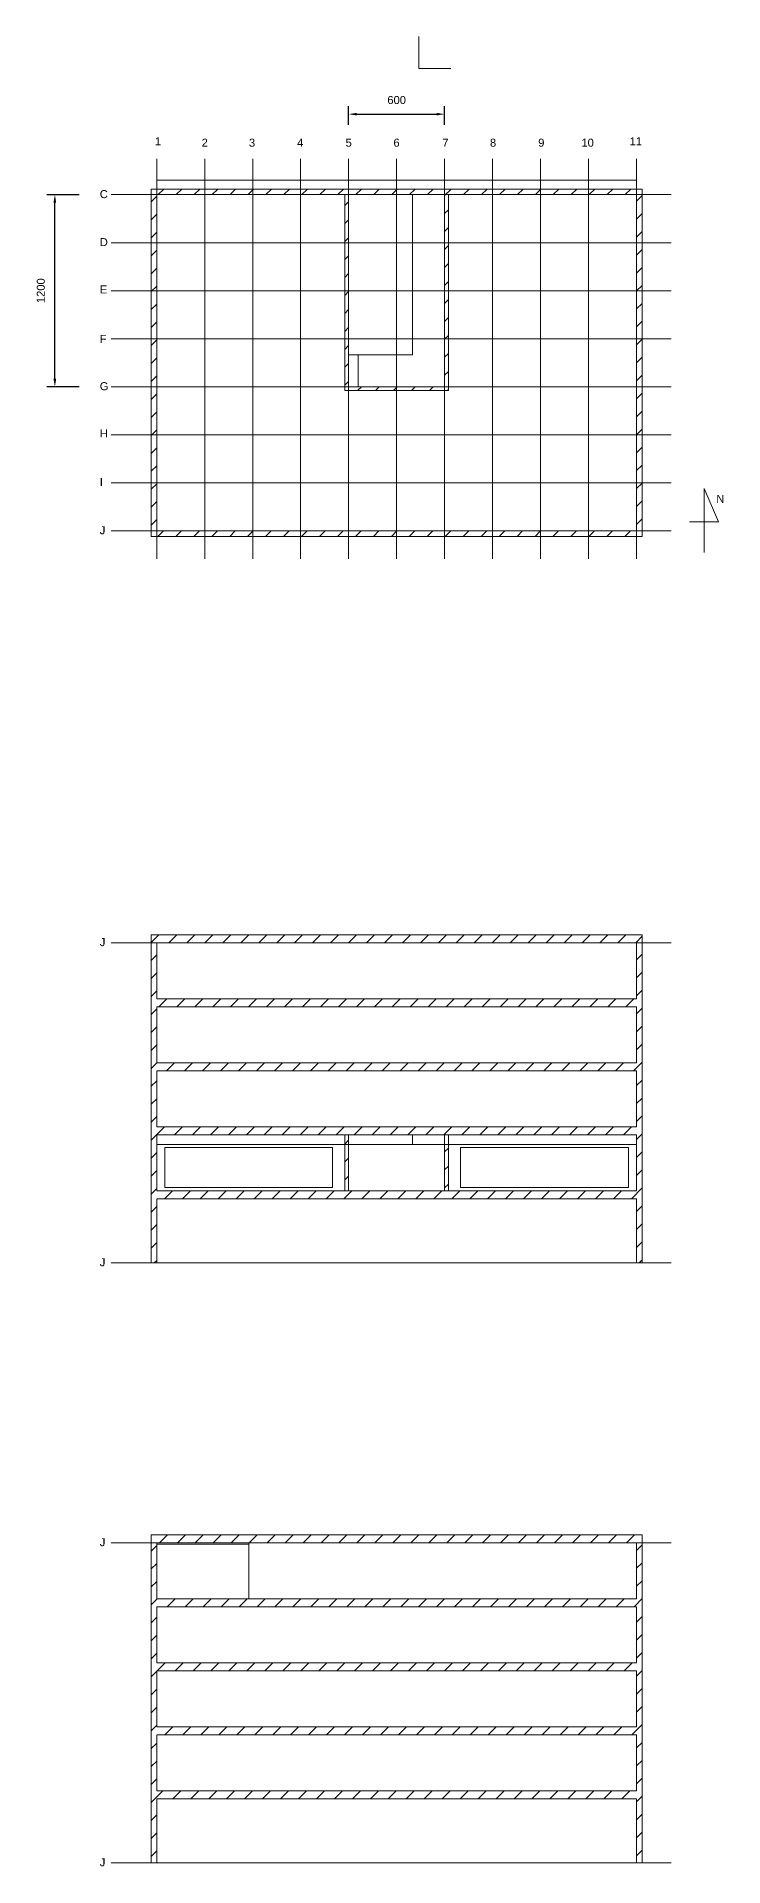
# Model space of a CAD drawing. Header units: millimetres. Extents: x 59762 to 60194, y -87842 to -87548.
# Drawn here: x 59855.7 to 59898.6, y -87662.1 to -87547.8 of the extents above; entities that cross this region are included whole.
import ezdxf

# ---------------------------------------------------------------- set-up
doc = ezdxf.new("R2010")
doc.units = ezdxf.units.MM
doc.linetypes.add('JIS_02_1.2', pattern=[2.5, 1.25, -1.25])
doc.layers.add('opisy', color=7, linetype='Continuous', lineweight=13)
doc.layers.add('wymiary', color=7, linetype='Continuous', lineweight=13)
doc.layers.add('osie', color=7, linetype='JIS_02_1.2', lineweight=5, transparency=0.7)
doc.layers.add('podkład', color=7, linetype='Continuous', lineweight=13, transparency=0.7)
doc.styles.get("Standard").update_dxf_attribs({"font": 'arial.ttf', "height": 0.02})
doc.styles.add('styl1', font='arial.ttf', dxfattribs={"height": 0.08})
doc.dimstyles.new('wentylacja', dxfattribs={"dimscale": 0, "dimtxt": 0.5, "dimasz": 0.5, "dimexe": 0.5, "dimexo": 0.2, "dimtad": 1, "dimlfac": 100, "dimtxsty": 'styl1', "dimcen": 2.5, "dimadec": 0, "dimazin": 0, "dimtfac": 1, "dimtmove": 0, "dimatfit": 3, "dimfxl": 1, "dimarcsym": 0})
pattern_1 = [(45, (56855.2462, -93628.2353), (-0.56126601, 0.56126601), [])]

# ---------------------------------------------------------------- blocks, each defined once
blk = doc.blocks.new('*D5')
at = {"layer": 'Defpoints', "color": 0, "transparency": 16777216}
for p in [(59856.82, -87557.68), (59860.33, -87557.68), (59860.33, -87569.68)]:
    blk.add_point(p, dxfattribs=at)
at = {"layer": 'wymiary', "color": 0, "lineweight": -2, "transparency": 16777216}
for p, q in [((59858.34, -87557.68), (59856.32, -87557.68)), ((59856.82, -87569.18), (59856.82, -87558.18)), ((59858.34, -87569.68), (59856.32, -87569.68))]:
    blk.add_line(p, q, dxfattribs=at)
at = {"layer": 'wymiary', "color": 0, "transparency": 16777216}
for points in [[(59856.73, -87558.18), (59856.9, -87558.18), (59856.82, -87557.68)], [(59856.73, -87569.18), (59856.9, -87569.18), (59856.82, -87569.68)]]:
    blk.add_solid(points, dxfattribs=at)
at = {"layer": 'wymiary', "color": 0, "transparency": 16777216, "insert": (59855.94, -87563.68), "char_height": 0.08, "attachment_point": 5, "rotation": 90, "style": 'styl1'}
blk.add_mtext('{\\H6.25x;1200}', dxfattribs=at)
blk = doc.blocks.new('*D6')
at = {"layer": 'Defpoints', "color": 0, "transparency": 16777216}
for p in [(59881.18, -87552.65), (59875.18, -87555.44), (59881.18, -87555.44)]:
    blk.add_point(p, dxfattribs=at)
at = {"layer": 'wymiary', "color": 0, "lineweight": -2, "transparency": 16777216}
for p, q in [((59875.18, -87553.31), (59875.18, -87552.15)), ((59881.18, -87553.31), (59881.18, -87552.15)), ((59875.68, -87552.65), (59880.68, -87552.65))]:
    blk.add_line(p, q, dxfattribs=at)
at = {"layer": 'wymiary', "color": 0, "transparency": 16777216}
for points in [[(59875.68, -87552.57), (59875.68, -87552.73), (59875.18, -87552.65)], [(59880.68, -87552.57), (59880.68, -87552.73), (59881.18, -87552.65)]]:
    blk.add_solid(points, dxfattribs=at)
at = {"layer": 'wymiary', "color": 0, "transparency": 16777216, "insert": (59878.18, -87551.77), "char_height": 0.08, "attachment_point": 5, "style": 'styl1'}
blk.add_mtext('{\\H6.25x;600}', dxfattribs=at)

msp = doc.modelspace()

# ---------------------------------------------------------------- hatches: boundary and pattern name
at = {"layer": 'podkład'}
h = msp.add_hatch(dxfattribs=at)
h.set_pattern_fill('ANSI31', color=256, scale=0.25)
h.set_pattern_definition([(45, (56905.6872, -93571.9238), (-0.56126601, 0.56126601), [])])
h.paths.add_polyline_path([(59862.830913, -87557.329086), (59862.830913, -87579.029086), (59893.530913, -87579.029086), (59893.530913, -87557.329086)])
h.paths.add_polyline_path([(59863.180913, -87557.679086), (59874.940913, -87557.679086), (59874.940913, -87569.919086), (59881.420913, -87569.919086), (59881.420913, -87557.679086), (59893.180913, -87557.679086), (59893.180913, -87578.679086), (59863.180913, -87578.679086)], flags=16)
h.paths.add_polyline_path([(59875.180913, -87557.679086), (59881.180913, -87557.679086), (59881.180913, -87569.679086), (59875.180913, -87569.679086)], flags=16)
h = msp.add_hatch(dxfattribs=at)
h.set_pattern_fill('ANSI31', color=256, scale=0.25)
h.set_pattern_definition(pattern_1)
h.paths.add_polyline_path([(59893.530913, -87603.91302), (59862.830913, -87603.91302), (59862.830913, -87624.41302), (59863.180913, -87624.41302), (59863.180913, -87620.41302), (59893.180913, -87620.41302), (59893.180913, -87624.41302), (59893.530913, -87624.41302)])
h.paths.add_polyline_path([(59863.180913, -87608.41302), (59893.180913, -87608.41302), (59893.180913, -87611.91302), (59863.180913, -87611.91302)], flags=16)
h.paths.add_polyline_path([(59863.180913, -87607.91302), (59863.180913, -87604.41302), (59893.180913, -87604.41302), (59893.180913, -87607.91302)], flags=16)
h.paths.add_polyline_path([(59863.180913, -87612.41302), (59893.180913, -87612.41302), (59893.180913, -87615.91302), (59863.180913, -87615.91302)], flags=16)
h.paths.add_polyline_path([(59863.180913, -87616.41302), (59893.180913, -87616.41302), (59893.180913, -87616.51302), (59893.180913, -87619.91302), (59863.180913, -87619.91302), (59863.180913, -87616.51302)], flags=16)
h.paths.add_polyline_path([(59863.680913, -87616.81302), (59874.180913, -87616.81302), (59874.180913, -87619.31302), (59863.680913, -87619.31302)], flags=0)
h.paths.add_polyline_path([(59882.180913, -87616.81302), (59892.680913, -87616.81302), (59892.680913, -87619.31302), (59882.180913, -87619.31302)], flags=0)
h.paths.add_polyline_path([(59881.420913, -87616.51302), (59881.180913, -87616.51302), (59881.180913, -87619.91302), (59881.420913, -87619.91302)], flags=0)
h.paths.add_polyline_path([(59875.180913, -87616.51302), (59874.940913, -87616.51302), (59874.940913, -87619.91302), (59875.180913, -87619.91302)], flags=0)
h = msp.add_hatch(dxfattribs=at)
h.set_pattern_fill('ANSI31', color=256, scale=0.25)
h.set_pattern_definition(pattern_1)
h.paths.add_polyline_path([(59875.180913, -87616.51302), (59874.940913, -87616.51302), (59874.940913, -87619.91302), (59875.180913, -87619.91302)])
h.paths.add_polyline_path([(59881.420913, -87616.51302), (59881.180913, -87616.51302), (59881.180913, -87619.91302), (59881.420913, -87619.91302)])
h = msp.add_hatch(dxfattribs=at)
h.set_pattern_fill('ANSI31', color=256, scale=0.25)
h.set_pattern_definition([(45, (56855.2462, -93638.1868), (-0.56126601, 0.56126601), [])])
h.paths.add_polyline_path([(59862.830913, -87661.902689), (59863.180913, -87661.902689), (59863.180913, -87657.902689), (59893.180913, -87657.902689), (59893.180913, -87661.902689), (59893.530913, -87661.902689), (59893.530913, -87641.402689), (59862.830913, -87641.402689)])
h.paths.add_polyline_path([(59863.180913, -87641.902689), (59893.180913, -87641.902689), (59893.180913, -87645.402689), (59863.180913, -87645.402689)], flags=16)
h.paths.add_polyline_path([(59863.180913, -87645.902689), (59893.180913, -87645.902689), (59893.180913, -87649.402689), (59863.180913, -87649.402689)], flags=16)
h.paths.add_polyline_path([(59863.180913, -87649.902689), (59893.180913, -87649.902689), (59893.180913, -87653.402689), (59863.180913, -87653.402689)], flags=16)
h.paths.add_polyline_path([(59863.180913, -87653.902689), (59893.180913, -87653.902689), (59893.180913, -87654.002689), (59893.180913, -87657.402689), (59863.180913, -87657.402689), (59863.180913, -87654.002689)], flags=16)

# ---------------------------------------------------------------- linework, layer by layer
at = {"layer": 'osie', "linetype": 'Continuous'}
for p, q in [((59863.180913, -87580.439086), (59863.180913, -87555.439086)), ((59866.180913, -87580.439086), (59866.180913, -87555.439086)), ((59869.180913, -87580.439086), (59869.180913, -87555.439086)), ((59872.180913, -87580.439086), (59872.180913, -87555.439086)), ((59875.180913, -87580.439086), (59875.180913, -87555.439086)), ((59878.180913, -87580.439086), (59878.180913, -87555.439086)), ((59881.180913, -87580.439086), (59881.180913, -87555.439086)), ((59884.180913, -87580.439086), (59884.180913, -87555.439086)), ((59887.180913, -87580.439086), (59887.180913, -87555.439086)), ((59890.180913, -87580.439086), (59890.180913, -87555.439086)), ((59893.180913, -87580.439086), (59893.180913, -87555.439086)), ((59860.330913, -87557.679086), (59895.330913, -87557.679086)), ((59860.330913, -87560.679086), (59895.330913, -87560.679086)), ((59860.330913, -87563.679086), (59895.330913, -87563.679086)), ((59860.330913, -87566.679086), (59895.330913, -87566.679086)), ((59860.330913, -87569.679086), (59895.330913, -87569.679086)), ((59860.330913, -87572.679086), (59895.330913, -87572.679086)), ((59860.330913, -87575.679086), (59895.330913, -87575.679086)), ((59860.330913, -87578.679086), (59895.330913, -87578.679086)), ((59860.330913, -87604.41302), (59895.330913, -87604.41302)), ((59860.330913, -87624.41302), (59895.330913, -87624.41302)), ((59860.330913, -87641.902689), (59895.330913, -87641.902689)), ((59860.330913, -87661.902689), (59895.330913, -87661.902689))]:
    msp.add_line(p, q, dxfattribs=at)
at = {"layer": 'podkład', "ltscale": 20}
for p, q in [((59879.567065, -87549.803715), (59879.567065, -87547.803715)), ((59881.567065, -87549.803715), (59879.567065, -87549.803715)), ((59879.180913, -87567.679086), (59879.180913, -87557.679086)), ((59879.180913, -87567.679086), (59875.180913, -87567.679086)), ((59875.780913, -87567.679086), (59875.780913, -87569.679086)), ((59897.402321, -87580.027712), (59897.402321, -87576.027712)), ((59897.402321, -87576.027712), (59898.303099, -87578.114944)), ((59898.303099, -87578.114944), (59896.486737, -87578.114944)), ((59879.180913, -87617.01302), (59879.180913, -87616.41302))]:
    msp.add_line(p, q, dxfattribs=at)
at = {"layer": 'podkład'}
for p, q in [((59874.940913, -87569.919086), (59874.940913, -87557.679086)), ((59875.180913, -87569.679086), (59875.180913, -87557.679086)), ((59881.180913, -87569.679086), (59881.180913, -87557.679086)), ((59881.420913, -87569.919086), (59881.420913, -87557.679086)), ((59874.940913, -87569.919086), (59881.420913, -87569.919086)), ((59875.180913, -87569.679086), (59881.180913, -87569.679086)), ((59862.830913, -87603.91302), (59893.530913, -87603.91302)), ((59862.830913, -87624.41302), (59862.830913, -87603.91302)), ((59863.180913, -87604.41302), (59893.180913, -87604.41302)), ((59863.180913, -87607.91302), (59863.180913, -87604.41302)), ((59893.180913, -87604.41302), (59893.180913, -87607.91302)), ((59893.530913, -87603.91302), (59893.530913, -87624.41302)), ((59863.180913, -87607.91302), (59893.180913, -87607.91302)), ((59863.180913, -87608.41302), (59893.180913, -87608.41302)), ((59863.180913, -87611.91302), (59863.180913, -87608.41302)), ((59893.180913, -87608.41302), (59893.180913, -87611.91302)), ((59863.180913, -87611.91302), (59893.180913, -87611.91302)), ((59863.180913, -87615.91302), (59863.180913, -87612.41302)), ((59863.180913, -87612.41302), (59893.180913, -87612.41302)), ((59893.180913, -87612.41302), (59893.180913, -87615.91302)), ((59863.180913, -87615.91302), (59893.180913, -87615.91302)), ((59863.180913, -87615.91302), (59893.180913, -87615.91302)), ((59863.180913, -87616.51302), (59863.180913, -87616.41302)), ((59863.180913, -87616.41302), (59893.180913, -87616.41302)), ((59863.180913, -87619.91302), (59863.180913, -87616.51302)), ((59863.180913, -87617.01302), (59893.180913, -87617.01302)), ((59874.940913, -87616.51302), (59874.940913, -87616.41302)), ((59874.940913, -87619.91302), (59874.940913, -87616.51302)), ((59875.180913, -87616.51302), (59875.180913, -87616.41302)), ((59875.180913, -87619.91302), (59875.180913, -87616.51302)), ((59881.180913, -87616.51302), (59881.180913, -87616.41302)), ((59881.180913, -87619.91302), (59881.180913, -87616.51302)), ((59881.420913, -87616.51302), (59881.420913, -87616.41302)), ((59881.420913, -87619.91302), (59881.420913, -87616.51302)), ((59893.180913, -87616.51302), (59893.180913, -87616.41302)), ((59893.180913, -87619.91302), (59893.180913, -87616.51302)), ((59863.180913, -87619.91302), (59893.180913, -87619.91302)), ((59863.180913, -87620.41302), (59893.180913, -87620.41302)), ((59863.180913, -87620.41302), (59863.180913, -87624.41302)), ((59893.180913, -87620.41302), (59893.180913, -87624.41302)), ((59862.830913, -87624.41302), (59893.530913, -87624.41302)), ((59862.830913, -87661.902689), (59862.830913, -87641.402689)), ((59862.830913, -87641.402689), (59893.530913, -87641.402689)), ((59893.530913, -87641.402689), (59893.530913, -87661.902689)), ((59863.180913, -87645.402689), (59863.180913, -87641.902689)), ((59863.180913, -87641.902689), (59893.180913, -87641.902689)), ((59863.180913, -87642.002689), (59868.940913, -87642.002689)), ((59868.940913, -87641.902689), (59868.940913, -87645.402689)), ((59893.180913, -87641.902689), (59893.180913, -87645.402689)), ((59863.180913, -87645.402689), (59893.180913, -87645.402689)), ((59863.180913, -87649.402689), (59863.180913, -87645.902689)), ((59863.180913, -87645.902689), (59893.180913, -87645.902689)), ((59893.180913, -87645.902689), (59893.180913, -87649.402689)), ((59863.180913, -87649.402689), (59893.180913, -87649.402689)), ((59863.180913, -87653.402689), (59863.180913, -87649.902689)), ((59863.180913, -87649.902689), (59893.180913, -87649.902689)), ((59893.180913, -87649.902689), (59893.180913, -87653.402689)), ((59863.180913, -87653.402689), (59893.180913, -87653.402689)), ((59863.180913, -87654.002689), (59863.180913, -87653.902689)), ((59863.180913, -87653.902689), (59893.180913, -87653.902689)), ((59863.180913, -87657.402689), (59863.180913, -87654.002689)), ((59893.180913, -87654.002689), (59893.180913, -87653.902689)), ((59893.180913, -87657.402689), (59893.180913, -87654.002689)), ((59863.180913, -87657.402689), (59893.180913, -87657.402689)), ((59863.180913, -87657.902689), (59893.180913, -87657.902689)), ((59863.180913, -87657.902689), (59863.180913, -87661.902689)), ((59893.180913, -87657.902689), (59893.180913, -87661.902689)), ((59862.830913, -87661.902689), (59893.530913, -87661.902689))]:
    msp.add_line(p, q, dxfattribs=at)
for points in [[(59863.180913, -87556.779086), (59893.180913, -87556.779086), (59893.180913, -87557.329086), (59863.180913, -87557.329086)], [(59862.830913, -87557.329086), (59893.530913, -87557.329086), (59893.530913, -87579.029086), (59862.830913, -87579.029086)], [(59863.680913, -87617.21302), (59874.180913, -87617.21302), (59874.180913, -87619.71302), (59863.680913, -87619.71302)], [(59892.680913, -87617.21302), (59882.180913, -87617.21302), (59882.180913, -87619.71302), (59892.680913, -87619.71302)]]:
    msp.add_lwpolyline(points, close=True, dxfattribs=at)
for points in [[(59863.180913, -87557.679086), (59874.940913, -87557.679086)], [(59881.420913, -87557.679086), (59893.180913, -87557.679086), (59893.180913, -87578.679086), (59863.180913, -87578.679086), (59863.180913, -87557.679086)], [(59875.180913, -87557.679086), (59881.180913, -87557.679086)]]:
    msp.add_lwpolyline(points, dxfattribs=at)

# ---------------------------------------------------------------- texts
at = {"layer": 'opisy', "char_height": 0.5, "attachment_point": 1}
for s, insert in [('1 ', (59863.069232, -87554.098525)), ('2 ', (59865.992974, -87554.182332)), ('3 ', (59868.946453, -87554.182332)), ('4 ', (59871.957196, -87554.182332)), ('5 ', (59874.987877, -87554.182332)), ('6 ', (59877.980186, -87554.182332)), ('7 ', (59881.035795, -87554.182332)), ('8 ', (59884.012206, -87554.182332)), ('9 ', (59887.028041, -87554.182332)), ('10 ', (59889.728494, -87554.182332)), ('11 ', (59892.737518, -87554.098525)), ('C ', (59859.624992, -87557.394956)), ('D ', (59859.624992, -87560.394956)), ('E ', (59859.624992, -87563.349137)), ('F ', (59859.624992, -87566.442563)), ('G ', (59859.624992, -87569.397239)), ('H ', (59859.624992, -87572.348164)), ('I ', (59859.624992, -87575.37725)), ('J ', (59859.624992, -87578.394956)), ('J ', (59859.624992, -87604.12889)), ('J ', (59859.624992, -87624.12889)), ('J ', (59859.624992, -87641.618559)), ('J ', (59859.624992, -87661.618559))]:
    msp.add_mtext_dynamic_manual_height_columns(s, width=0.9375, gutter_width=4.6875, heights=[0], dxfattribs=dict(at, insert=insert))
at = {"layer": 'podkład', "ltscale": 20, "insert": (59898.156013, -87576.435519), "char_height": 0.5, "attachment_point": 1}
msp.add_mtext_dynamic_manual_height_columns('N', width=3.47595079, gutter_width=2.5, heights=[0], dxfattribs=at)

# ---------------------------------------------------------------- dimensions: what is measured, and where the dimension line sits
at = {"layer": 'wymiary'}
dim = msp.add_linear_dim(base=(59881.180913, -87552.650247), p1=(59875.180913, -87555.439086), p2=(59881.180913, -87555.439086), text='{\\H6.25x;<>}', dimstyle='wentylacja', override={"dimscale": 1, "dimtix": 0, "dimtofl": 1, "dimtmove": 0, "dimatfit": 3}, dxfattribs=at)
dim.commit()
dim.dimension.update_dxf_attribs({"geometry": '*D6', "text_midpoint": (59878.180913, -87551.769961)})
dim = msp.add_linear_dim(base=(59856.816608, -87557.679086), p1=(59860.330913, -87569.679086), p2=(59860.330913, -87557.679086), angle=90, text='{\\H6.25x;<>}', dimstyle='wentylacja', override={"dimscale": 1, "dimtix": 0, "dimtofl": 1, "dimtmove": 0, "dimatfit": 3}, dxfattribs=at)
dim.commit()
dim.dimension.update_dxf_attribs({"geometry": '*D5', "text_midpoint": (59855.936322, -87563.679086)})

doc.saveas('drawing.dxf')
